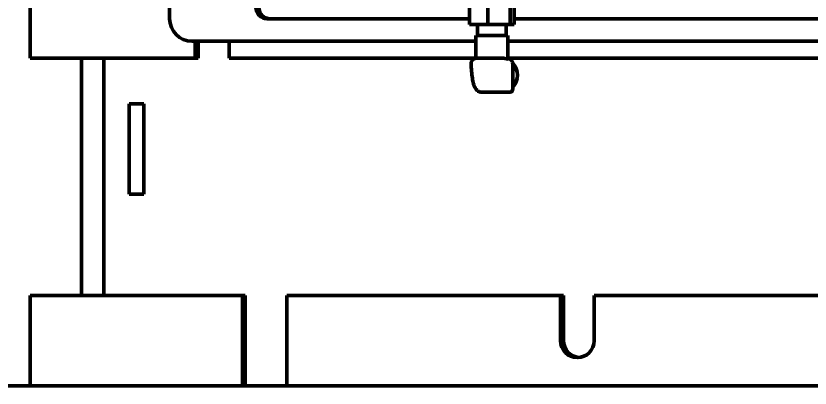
# Model space of a CAD drawing. Header units: inches. Extents: x 15 to 402, y 6 to 258.
# Drawn here: x 300.15 to 308.93, y 103.09 to 107.21 of the extents above; entities that cross this region are included whole.
import ezdxf

# ---------------------------------------------------------------- set-up
doc = ezdxf.new("R2010")
doc.units = ezdxf.units.IN
doc.header["$LTSCALE"] = 12
doc.header["$MEASUREMENT"] = 0
for name, color, linetype, lineweight in [('Dimension (ANSI)', 7, 'Continuous', 25), ('Symbol (ANSI)', 7, 'Continuous', 25), ('Visible (ANSI)', 7, 'Continuous', 50)]:
    doc.layers.add(name, color=color, linetype=linetype, lineweight=lineweight)
doc.styles.add('MEMCOR Medium', font='arial.ttf')
doc.styles.add('Standard D-E', font='arial.ttf')
doc.dimstyles.new('Default (ANSI)', dxfattribs={"dimscale": 12, "dimtxt": 0.15, "dimasz": 0.098425, "dimexe": 0.125, "dimexo": 0.0625, "dimgap": 0.031496, "dimtad": 0, "dimtih": 1, "dimtoh": 1, "dimdec": 4, "dimrnd": 1e-08, "dimzin": 3, "dimdsep": 46, "dimlunit": 5, "dimtxsty": 'MEMCOR Medium', "dimcen": 0.09, "dimdle": 0.393701, "dimclrd": 256, "dimclre": 256, "dimclrt": 256, "dimadec": 0, "dimazin": 1, "dimtfac": 0.8, "dimtofl": 0, "dimtmove": 0, "dimatfit": 3, "dimfxl": 1, "dimfrac": 1, "dimtolj": 1, "dimtzin": 4, "dimlwd": -1, "dimlwe": -1, "dimarcsym": 0})
doc.dimstyles.new('in [mm] D-E NeptuneBenson$7', dxfattribs={"dimscale": 12, "dimtxt": 0.15, "dimasz": 0.098425, "dimexe": 0.125, "dimexo": 0.063, "dimgap": 0.031496, "dimtad": 0, "dimtih": 1, "dimtoh": 1, "dimdec": 4, "dimrnd": 1e-08, "dimzin": 3, "dimdsep": 46, "dimlunit": 5, "dimtxsty": 'Standard D-E', "dimcen": 0.09, "dimdle": 0.393701, "dimclrd": 256, "dimclre": 256, "dimclrt": 256, "dimadec": 1, "dimazin": 1, "dimtfac": 1, "dimtofl": 0, "dimtmove": 0, "dimatfit": 3, "dimfxl": 1, "dimfrac": 1, "dimtolj": 1, "dimtzin": 4, "dimlwd": -1, "dimlwe": -1, "dimarcsym": 0})

# ---------------------------------------------------------------- blocks, each defined once
blk = doc.blocks.new('*D18')
at = {"layer": 'Defpoints', "color": 0, "transparency": 16777216}
for p in [(310.9678, 131.3704), (253.0684, 47.8356), (299.1251, 47.8356)]:
    blk.add_point(p, dxfattribs=at)
at = {"layer": 'Dimension (ANSI)', "transparency": 16777216}
for p, q in [((310.2178, 131.3704), (251.5684, 131.3704)), ((253.0684, 130.1893), (253.0684, 104.2917)), ((253.0684, 49.0168), (253.0684, 91.969)), ((298.3751, 47.8356), (251.5684, 47.8356))]:
    blk.add_line(p, q, dxfattribs=at)
for points in [[(252.8716, 130.1893), (253.2653, 130.1893), (253.0684, 131.3704)], [(252.8716, 49.0168), (253.2653, 49.0168), (253.0684, 47.8356)]]:
    blk.add_solid(points, dxfattribs=at)
at = {"layer": 'Dimension (ANSI)', "transparency": 16777216, "char_height": 1.8, "attachment_point": 5, "style": 'MEMCOR Medium'}
for s, insert in [('\\A1; \\fArial|b0|i0;\\H1.8000;83{\\H0.8x;\\S9#16;} in', (253.0684, 99.9947)), ('\\A1;[2121.8 mm]{\\P\\fArial|b0|i0;\\H1.8000;SHIPPING HEIGHT\\P\\fArial|b0|i0;\\H1.8000;REF.}', (253.0684, 93.8333))]:
    blk.add_mtext(s, dxfattribs=dict(at, insert=insert))

msp = doc.modelspace()

# ---------------------------------------------------------------- linework, layer by layer
at = {"layer": 'Visible (ANSI)'}
for p, q in [((301.84823, 107.17715), (301.84823, 114.67715)), ((300.3078, 109.23965), (300.3078, 106.73965)), ((305.16367, 107.61461), (305.16367, 107.11461)), ((305.36456, 107.61461), (305.36456, 107.11461)), ((305.61097, 107.61461), (305.61097, 107.11461)), ((305.65651, 107.61461), (305.65651, 107.11461)), ((305.16367, 107.17718), (302.92537, 107.17718)), ((311.68796, 107.17718), (305.65651, 107.17718)), ((305.16367, 107.11461), (305.36456, 107.11461)), ((305.25311, 107.11461), (305.25311, 106.98961)), ((305.36456, 107.11461), (305.61097, 107.11461)), ((305.56707, 107.11461), (305.56707, 106.98961)), ((305.61097, 107.11461), (305.65651, 107.11461)), ((305.58759, 106.98961), (305.23259, 106.98961)), ((305.23259, 106.98961), (305.23259, 106.73945)), ((305.58759, 106.98961), (305.58759, 106.7319)), ((305.23259, 106.92715), (302.09443, 106.92715)), ((302.13015, 106.73965), (302.13015, 106.92715)), ((302.16271, 106.92715), (302.16271, 106.73965)), ((302.50438, 106.92715), (302.50438, 106.73965)), ((311.75687, 106.92715), (305.58759, 106.92715)), ((300.66933, 106.73965), (300.3078, 106.73965)), ((300.66933, 106.73965), (302.13015, 106.73965)), ((300.87277, 104.11465), (300.87277, 106.73965)), ((301.11897, 106.73965), (301.11897, 104.11465)), ((302.16271, 106.73965), (302.13015, 106.73965)), ((302.50438, 106.73965), (305.23259, 106.73965)), ((305.35632, 106.73961), (305.23701, 106.73961)), ((305.52208, 106.73961), (305.40277, 106.73961)), ((305.53478, 106.73961), (305.52208, 106.73961)), ((305.58759, 106.73965), (311.75687, 106.73965)), ((305.64026, 106.68276), (305.64026, 106.39505)), ((305.29669, 106.36461), (305.60433, 106.36461)), ((301.56204, 106.23465), (301.40036, 106.23465)), ((301.40036, 105.23465), (301.40036, 106.23465)), ((301.56204, 105.23465), (301.56204, 106.23465)), ((301.56204, 105.23465), (301.40036, 105.23465)), ((300.3078, 104.11465), (300.66933, 104.11465)), ((300.3078, 104.11465), (300.3078, 103.11465)), ((302.6521, 104.11465), (300.66933, 104.11465)), ((302.6521, 103.11465), (302.6521, 104.11465)), ((302.6521, 104.11465), (302.68466, 104.11465)), ((302.68466, 104.11465), (302.68466, 103.11465)), ((306.17032, 104.11465), (303.1445, 104.11465)), ((303.1445, 104.11465), (303.1445, 103.11465)), ((306.17032, 103.61465), (306.17032, 104.11465)), ((306.17032, 104.11465), (306.20288, 104.11465)), ((306.20288, 104.11465), (306.20288, 103.61465)), ((311.07467, 104.11465), (306.53963, 104.11465)), ((306.53963, 104.11465), (306.53963, 103.61465)), ((313.61656, 103.11465), (299.33685, 103.11465))]:
    msp.add_line(p, q, dxfattribs=at)
for centre, major_axis, start_param, end_param in [((302.92537, 107.30218), (0, -0.125), 4.712389, 6.2831853), ((302.95792, 107.30218), (0, -0.125), 4.712389, 6.2831853), ((302.09443, 107.17715), (0, -0.25), 4.712389, 6.2831853), ((305.51119, 106.55211), (0, 0.18526), 3.927408, 5.4973757), ((306.35498, 103.61465), (0, -0.1875), 4.712389, 7.8539816), ((306.38753, 103.61465), (0, -0.1875), 4.712389, 6.1949072)]:
    msp.add_ellipse(centre, major_axis=major_axis, ratio=0.9848078, start_param=start_param, end_param=end_param, dxfattribs=at)
for points, knots in [([(305.18083, 106.6819), (305.18068, 106.68662), (305.18107, 106.69149), (305.18327, 106.70142), (305.18509, 106.70649), (305.19054, 106.71631), (305.19422, 106.72113), (305.20333, 106.72933), (305.20866, 106.73278), (305.22007, 106.73748), (305.22595, 106.7389), (305.23364, 106.73954), (305.23533, 106.73961), (305.23701, 106.73961)], [-0.14248976, -0.14248976, -0.14248976, -0.14248976, -0.11399181, -0.11399181, -0.08549385, -0.08549385, -0.0569959, -0.0569959, -0.03024427, -0.03024427, -0.00665124, -0.00665124, 0, 0, 0, 0]), ([(305.18083, 106.6819), (305.18176, 106.65234), (305.18341, 106.62346), (305.18807, 106.56897), (305.19107, 106.54338), (305.19838, 106.49688), (305.20265, 106.47602), (305.213, 106.43894), (305.21847, 106.42296), (305.23332, 106.39853), (305.23941, 106.38997), (305.25804, 106.37494), (305.26949, 106.3684), (305.2879, 106.36502), (305.2923, 106.36461), (305.29669, 106.36461)], [1.7501391, 1.7501391, 1.7501391, 1.7501391, 2.0284298, 2.0284298, 2.3067205, 2.3067205, 2.5850112, 2.5850112, 2.8633019, 2.8633019, 3.0024473, 3.0024473, 3.1097601, 3.1097601, 3.1415927, 3.1415927, 3.1415927, 3.1415927]), ([(305.35632, 106.73961), (305.364, 106.73966), (305.37175, 106.73957), (305.37927, 106.73957), (305.38679, 106.73957), (305.39472, 106.73966), (305.40277, 106.73961)], [1.11851794, 1.11851794, 1.11851794, 1.11851794, 1.17671806, 1.17671806, 1.17671806, 1.23491818, 1.23491818, 1.23491818, 1.23491818]), ([(305.53478, 106.73961), (305.54198, 106.73962), (305.54866, 106.73879), (305.56979, 106.73478), (305.58035, 106.73034), (305.58489, 106.73034), (305.58668, 106.73034), (305.58756, 106.73102), (305.58755, 106.73203)], [2.0007518, 2.0007518, 2.0007518, 2.0007518, 2.07967253, 2.07967253, 2.27900016, 2.27900016, 2.27900016, 2.35724664, 2.35724664, 2.35724664, 2.35724664]), ([(305.64026, 106.68276), (305.64026, 106.68857), (305.63943, 106.69446), (305.63593, 106.70585), (305.63326, 106.71134), (305.62622, 106.72121), (305.62186, 106.72558), (305.61207, 106.73256), (305.60669, 106.73519), (305.59668, 106.73833), (305.59213, 106.73916), (305.58759, 106.73947)], [-1.3962634, -1.3962634, -1.3962634, -1.3962634, -1.1170107, -1.1170107, -0.837758, -0.837758, -0.5585054, -0.5585054, -0.2842483, -0.2842483, -0.0669243, -0.0669243, -0.0669243, -0.0669243]), ([(305.64026, 106.39505), (305.64026, 106.39184), (305.6397, 106.38853), (305.63772, 106.38255), (305.6363, 106.37992), (305.63298, 106.37518), (305.6311, 106.37333), (305.627, 106.36991), (305.62503, 106.36882), (305.62087, 106.36677), (305.61922, 106.3663), (305.61618, 106.36546), (305.61508, 106.36528), (305.61295, 106.36496), (305.6121, 106.36488), (305.61026, 106.36473), (305.6094, 106.36469), (305.60771, 106.36464), (305.6069, 106.36463), (305.6055, 106.36462), (305.60493, 106.36461), (305.60433, 106.36461)], [0.014346192, 0.014346192, 0.014346192, 0.014346192, 0.015650315, 0.015650315, 0.017005506, 0.017005506, 0.018698232, 0.018698232, 0.021192628, 0.021192628, 0.02525678, 0.02525678, 0.03064093, 0.03064093, 0.037711449, 0.037711449, 0.04780557, 0.04780557, 0.05789969, 0.05789969, 0.064816794, 0.064816794, 0.064816794, 0.064816794])]:
    msp.add_open_spline(points, degree=3, knots=knots, dxfattribs=at)

# ---------------------------------------------------------------- dimensions: what is measured, and where the dimension line sits
at = {"layer": 'Dimension (ANSI)'}
dim = msp.add_linear_dim(base=(253.06842, 47.83565), p1=(310.96777, 131.37045), p2=(299.12506, 47.83565), angle=90, text=' \\fArial|b0|i0;\\H1.8000;<> in\\X[2121.8 mm]{\\P\\fArial|b0|i0;\\H1.8000;SHIPPING HEIGHT\\P\\fArial|b0|i0;\\H1.8000;REF.}', dimstyle='Default (ANSI)', override={"dimgap": 0.031496, "dimdec": 4, "dimpost": '', "dimtol": 0, "dimlim": 0, "dimtp": 0, "dimtm": 0, "dimtdec": 2, "dimatfit": 1}, dxfattribs=at)
dim.commit()
dim.dimension.update_dxf_attribs({"geometry": '*D18', "text_midpoint": (253.06842, 98.13033), "dimtype": 160})

# ---------------------------------------------------------------- leaders
at = {"layer": 'Symbol (ANSI)', "annotation_type": 0, "has_hookline": 1, "hookline_direction": 1, "text_width": 17.80355}
msp.add_leader([(301.84823, 113.50451), (290.045, 106.2892), (288.8639, 106.2892)], dimstyle='in [mm] D-E NeptuneBenson$7', override={"dimtad": 0}, dxfattribs=at)

doc.saveas('drawing.dxf')
